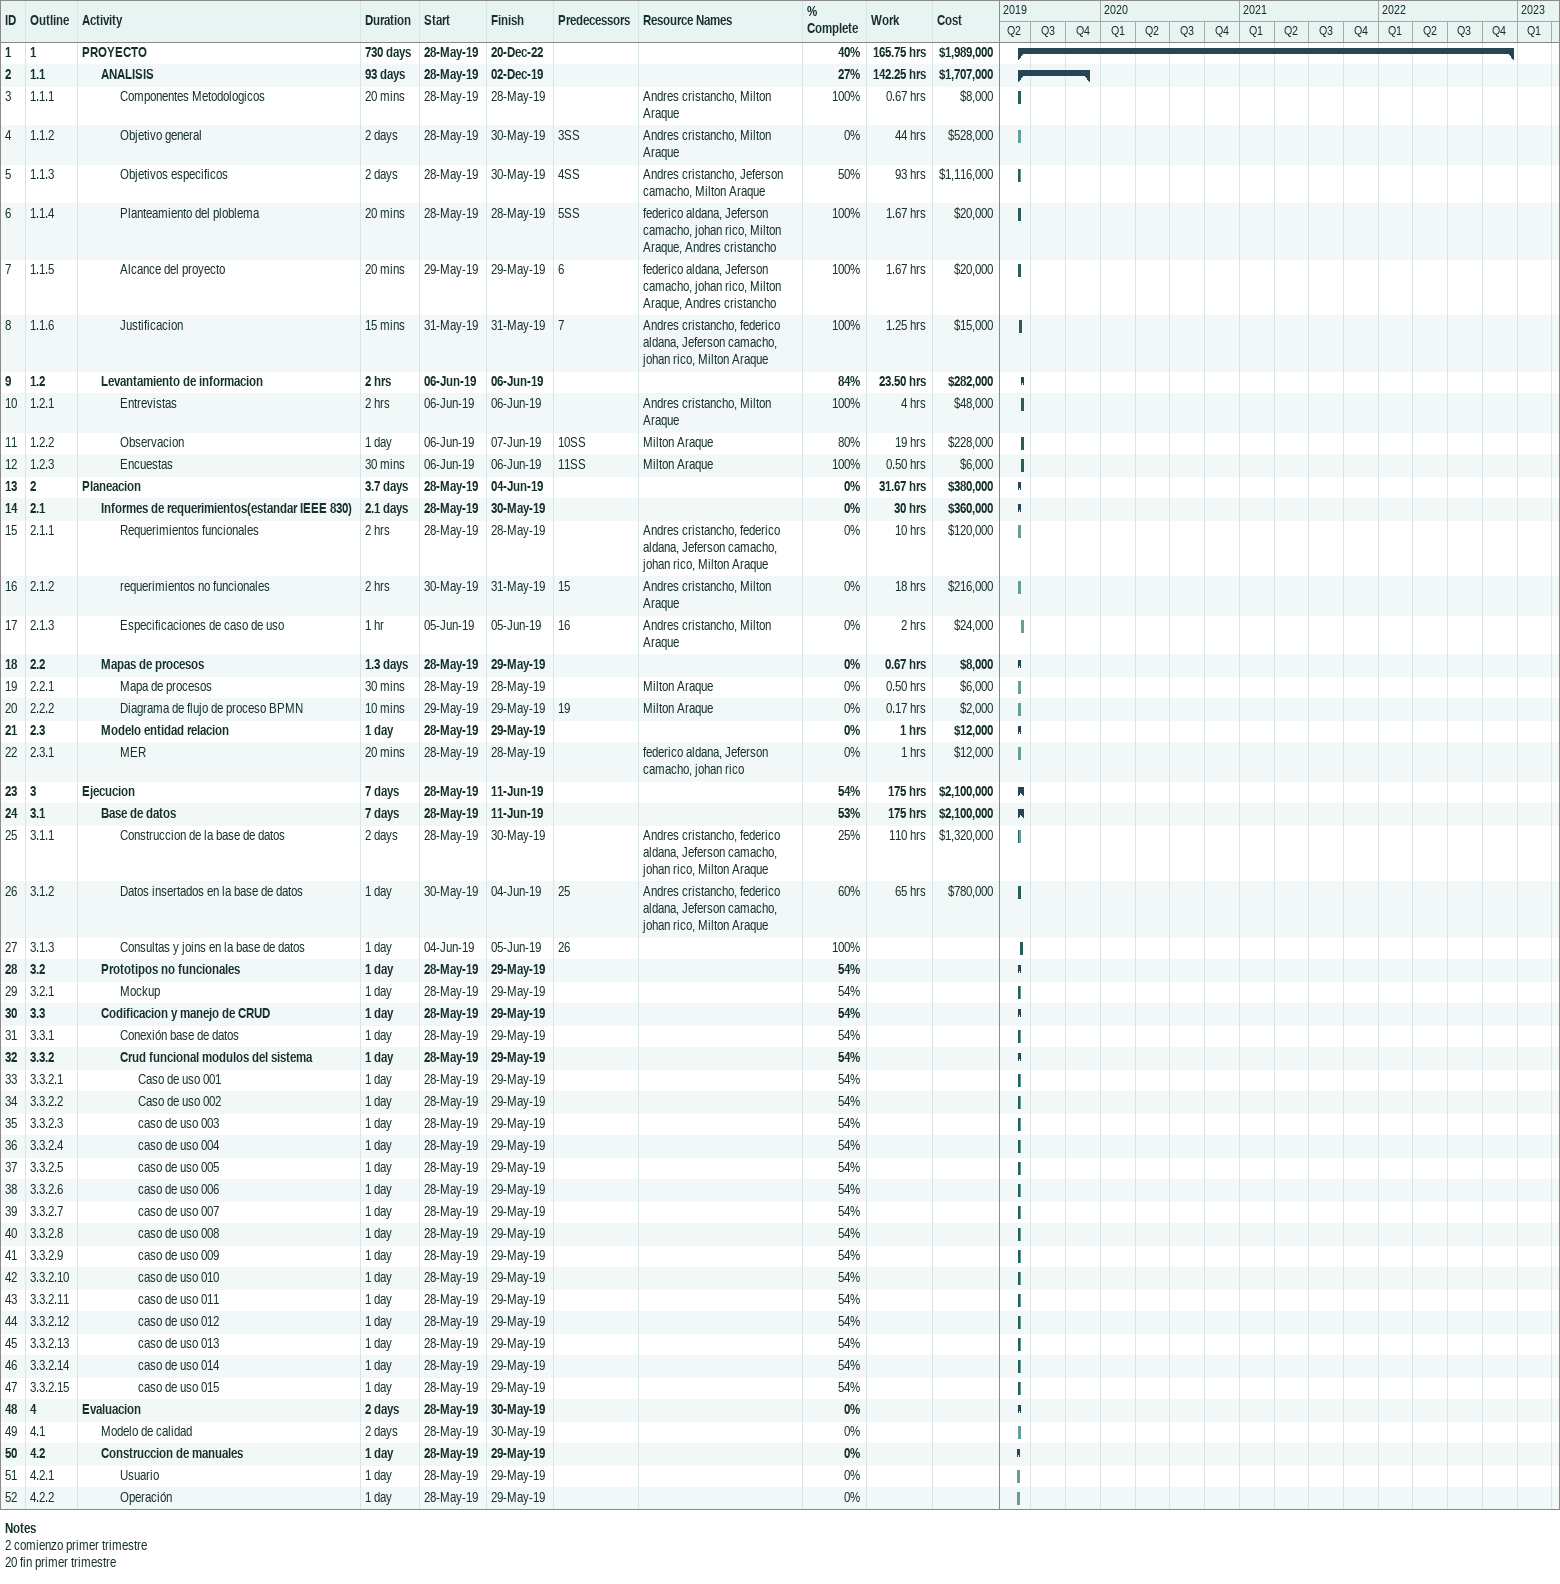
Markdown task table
| ID | WBS | Task | Duration | Start | Finish | Predecessors | Resources | % complete | Work (h) | Cost ($) |
|---|---|---|---|---|---|---|---|---|---|---|
| 1 | 1 | **PROYECTO** | 730d | 2019-05-28 | 2022-12-20 |  |  | 40 | 165.75 | 1989000 |
| 2 | 1.1 | **ANALISIS** | 93d | 2019-05-28 | 2019-12-02 |  |  | 27 | 142.25 | 1707000 |
| 3 | 1.1.1 | Componentes Metodologicos | 20min | 2019-05-28 | 2019-05-28 |  | Andres cristancho, Milton Araque | 100 | 0.67 | 8000 |
| 4 | 1.1.2 | Objetivo general | 2d | 2019-05-28 | 2019-05-30 | 3SS | Andres cristancho, Milton Araque | 0 | 44 | 528000 |
| 5 | 1.1.3 | Objetivos especificos | 2d | 2019-05-28 | 2019-05-30 | 4SS | Andres cristancho, Jeferson camacho, Milton Araque | 50 | 93 | 1116000 |
| 6 | 1.1.4 | Planteamiento del ploblema | 20min | 2019-05-28 | 2019-05-28 | 5SS | federico aldana, Jeferson camacho, johan rico, Milton Araque, Andres cristancho | 100 | 1.67 | 20000 |
| 7 | 1.1.5 | Alcance del proyecto | 20min | 2019-05-29 | 2019-05-29 | 6 | federico aldana, Jeferson camacho, johan rico, Milton Araque, Andres cristancho | 100 | 1.67 | 20000 |
| 8 | 1.1.6 | Justificacion | 15min | 2019-05-31 | 2019-05-31 | 7 | Andres cristancho, federico aldana, Jeferson camacho, johan rico, Milton Araque | 100 | 1.25 | 15000 |
| 9 | 1.2 | **Levantamiento de informacion** | 2h | 2019-06-06 | 2019-06-06 |  |  | 84 | 23.50 | 282000 |
| 10 | 1.2.1 | Entrevistas | 2h | 2019-06-06 | 2019-06-06 |  | Andres cristancho, Milton Araque | 100 | 4 | 48000 |
| 11 | 1.2.2 | Observacion | 1d | 2019-06-06 | 2019-06-07 | 10SS | Milton Araque | 80 | 19 | 228000 |
| 12 | 1.2.3 | Encuestas | 30min | 2019-06-06 | 2019-06-06 | 11SS | Milton Araque | 100 | 0.50 | 6000 |
| 13 | 2 | **Planeacion** | 3.7d | 2019-05-28 | 2019-06-04 |  |  | 0 | 31.67 | 380000 |
| 14 | 2.1 | **Informes de requerimientos(estandar IEEE 830)** | 2.1d | 2019-05-28 | 2019-05-30 |  |  | 0 | 30 | 360000 |
| 15 | 2.1.1 | Requerimientos funcionales | 2h | 2019-05-28 | 2019-05-28 |  | Andres cristancho, federico aldana, Jeferson camacho, johan rico, Milton Araque | 0 | 10 | 120000 |
| 16 | 2.1.2 | requerimientos no funcionales | 2h | 2019-05-30 | 2019-05-31 | 15 | Andres cristancho, Milton Araque | 0 | 18 | 216000 |
| 17 | 2.1.3 | Especificaciones de caso de uso | 1h | 2019-06-05 | 2019-06-05 | 16 | Andres cristancho, Milton Araque | 0 | 2 | 24000 |
| 18 | 2.2 | **Mapas de procesos** | 1.3d | 2019-05-28 | 2019-05-29 |  |  | 0 | 0.67 | 8000 |
| 19 | 2.2.1 | Mapa de procesos | 30min | 2019-05-28 | 2019-05-28 |  | Milton Araque | 0 | 0.50 | 6000 |
| 20 | 2.2.2 | Diagrama de flujo de proceso BPMN | 10min | 2019-05-29 | 2019-05-29 | 19 | Milton Araque | 0 | 0.17 | 2000 |
| 21 | 2.3 | **Modelo entidad relacion** | 1d | 2019-05-28 | 2019-05-29 |  |  | 0 | 1 | 12000 |
| 22 | 2.3.1 | MER | 20min | 2019-05-28 | 2019-05-28 |  | federico aldana, Jeferson camacho, johan rico | 0 | 1 | 12000 |
| 23 | 3 | **Ejecucion** | 7d | 2019-05-28 | 2019-06-11 |  |  | 54 | 175 | 2100000 |
| 24 | 3.1 | **Base de datos** | 7d | 2019-05-28 | 2019-06-11 |  |  | 53 | 175 | 2100000 |
| 25 | 3.1.1 | Construccion de la base de datos | 2d | 2019-05-28 | 2019-05-30 |  | Andres cristancho, federico aldana, Jeferson camacho, johan rico, Milton Araque | 25 | 110 | 1320000 |
| 26 | 3.1.2 | Datos insertados en la base de datos | 1d | 2019-05-30 | 2019-06-04 | 25 | Andres cristancho, federico aldana, Jeferson camacho, johan rico, Milton Araque | 60 | 65 | 780000 |
| 27 | 3.1.3 | Consultas y joins en la base de datos | 1d | 2019-06-04 | 2019-06-05 | 26 |  | 100 |  |  |
| 28 | 3.2 | **Prototipos no funcionales** | 1d | 2019-05-28 | 2019-05-29 |  |  | 54 |  |  |
| 29 | 3.2.1 | Mockup | 1d | 2019-05-28 | 2019-05-29 |  |  | 54 |  |  |
| 30 | 3.3 | **Codificacion y manejo de CRUD** | 1d | 2019-05-28 | 2019-05-29 |  |  | 54 |  |  |
| 31 | 3.3.1 | Conexión base de datos | 1d | 2019-05-28 | 2019-05-29 |  |  | 54 |  |  |
| 32 | 3.3.2 | **Crud funcional modulos del sistema** | 1d | 2019-05-28 | 2019-05-29 |  |  | 54 |  |  |
| 33 | 3.3.2.1 | Caso de uso 001 | 1d | 2019-05-28 | 2019-05-29 |  |  | 54 |  |  |
| 34 | 3.3.2.2 | Caso de uso 002 | 1d | 2019-05-28 | 2019-05-29 |  |  | 54 |  |  |
| 35 | 3.3.2.3 | caso de uso 003 | 1d | 2019-05-28 | 2019-05-29 |  |  | 54 |  |  |
| 36 | 3.3.2.4 | caso de uso 004 | 1d | 2019-05-28 | 2019-05-29 |  |  | 54 |  |  |
| 37 | 3.3.2.5 | caso de uso 005 | 1d | 2019-05-28 | 2019-05-29 |  |  | 54 |  |  |
| 38 | 3.3.2.6 | caso de uso 006 | 1d | 2019-05-28 | 2019-05-29 |  |  | 54 |  |  |
| 39 | 3.3.2.7 | caso de uso 007 | 1d | 2019-05-28 | 2019-05-29 |  |  | 54 |  |  |
| 40 | 3.3.2.8 | caso de uso 008 | 1d | 2019-05-28 | 2019-05-29 |  |  | 54 |  |  |
| 41 | 3.3.2.9 | caso de uso 009 | 1d | 2019-05-28 | 2019-05-29 |  |  | 54 |  |  |
| 42 | 3.3.2.10 | caso de uso 010 | 1d | 2019-05-28 | 2019-05-29 |  |  | 54 |  |  |
| 43 | 3.3.2.11 | caso de uso 011 | 1d | 2019-05-28 | 2019-05-29 |  |  | 54 |  |  |
| 44 | 3.3.2.12 | caso de uso 012 | 1d | 2019-05-28 | 2019-05-29 |  |  | 54 |  |  |
| 45 | 3.3.2.13 | caso de uso 013 | 1d | 2019-05-28 | 2019-05-29 |  |  | 54 |  |  |
| 46 | 3.3.2.14 | caso de uso 014 | 1d | 2019-05-28 | 2019-05-29 |  |  | 54 |  |  |
| 47 | 3.3.2.15 | caso de uso 015 | 1d | 2019-05-28 | 2019-05-29 |  |  | 54 |  |  |
| 48 | 4 | **Evaluacion** | 2d | 2019-05-28 | 2019-05-30 |  |  | 0 |  |  |
| 49 | 4.1 | Modelo de calidad | 2d | 2019-05-28 | 2019-05-30 |  |  | 0 |  |  |
| 50 | 4.2 | **Construccion de manuales** | 1d | 2019-05-28 | 2019-05-29 |  |  | 0 |  |  |
| 51 | 4.2.1 | Usuario | 1d | 2019-05-28 | 2019-05-29 |  |  | 0 |  |  |
| 52 | 4.2.2 | Operación | 1d | 2019-05-28 | 2019-05-29 |  |  | 0 |  |  |

Notes
- 2: comienzo primer trimestre
- 20: fin primer trimestre
